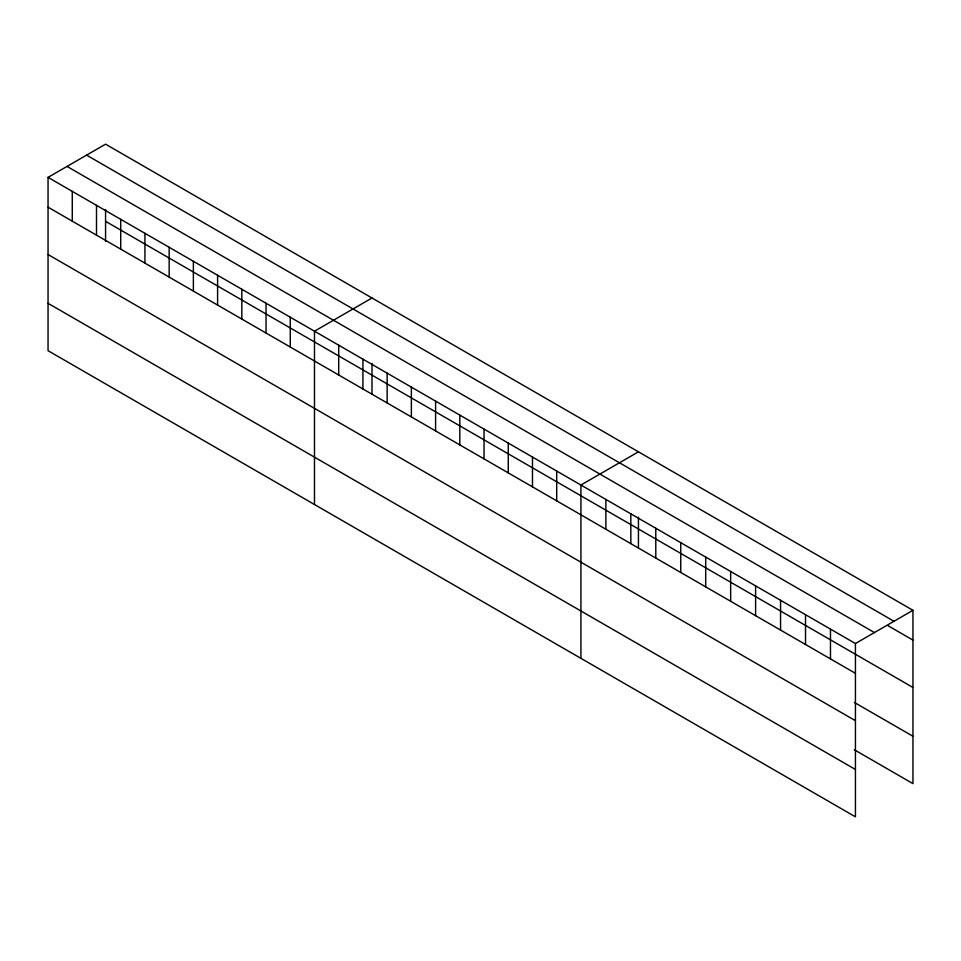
<?xml version="1.0" encoding="UTF-8"?>
<svg xmlns="http://www.w3.org/2000/svg" width="961" height="961" viewBox="0 0 961 961"><rect width="100%" height="100%" fill="white"/><g stroke="black" fill="none" stroke-linecap="round" stroke-linejoin="round"><path stroke-width="1.44" d="M48.05 177.377L855.434 643.522L855.434 816.826L48.05 350.693L48.05 177.377L105.566 144.174L912.95 610.307L912.95 783.623L854.305 749.76M372.003 297.994L314.487 331.209L314.487 504.513M638.44 451.826L580.924 485.029L580.924 658.345M855.434 643.522L912.95 610.307M86.586 155.129L893.97 621.262M888 625.695L912.95 640.098M67.03 166.421L874.414 632.554M105.566 221.33L912.95 687.463M48.05 207.18L855.434 673.313M854.305 702.407L912.95 736.258M48.05 254.533L855.434 720.678M48.05 303.328L855.434 769.473M830.472 629.107L830.472 658.898M805.522 614.704L805.522 644.495M780.56 600.289L780.56 630.092M755.61 585.886L755.61 615.677M730.648 571.483L730.648 601.274M705.698 557.068L705.698 586.859M680.748 542.665L680.748 572.456M655.786 528.25L655.786 558.053M638.44 517.138L638.44 547.638M630.836 513.847L630.836 543.638M605.874 499.432L605.874 529.235M556.695 471.046L556.695 500.837M532.478 457.064L532.478 486.855M508.261 443.081L508.261 472.872M484.032 429.099L484.032 458.89M459.814 415.104L459.814 444.907M435.597 401.121L435.597 430.924M411.368 387.139L411.368 416.942M387.151 373.156L387.151 402.947M372.003 363.306L372.003 393.806M362.934 359.174L362.934 388.965M338.704 345.191L338.704 374.982M290.27 317.226L290.27 347.017M266.041 303.232L266.041 333.035M241.824 289.249L241.824 319.052M217.594 275.266L217.594 305.057M193.377 261.284L193.377 291.075M169.16 247.301L169.16 277.092M144.931 233.319L144.931 263.11M120.714 219.336L120.714 249.127M105.566 209.486L105.566 241.415M96.496 205.342L96.496 235.145M72.267 191.359L72.267 221.162"/></g></svg>
